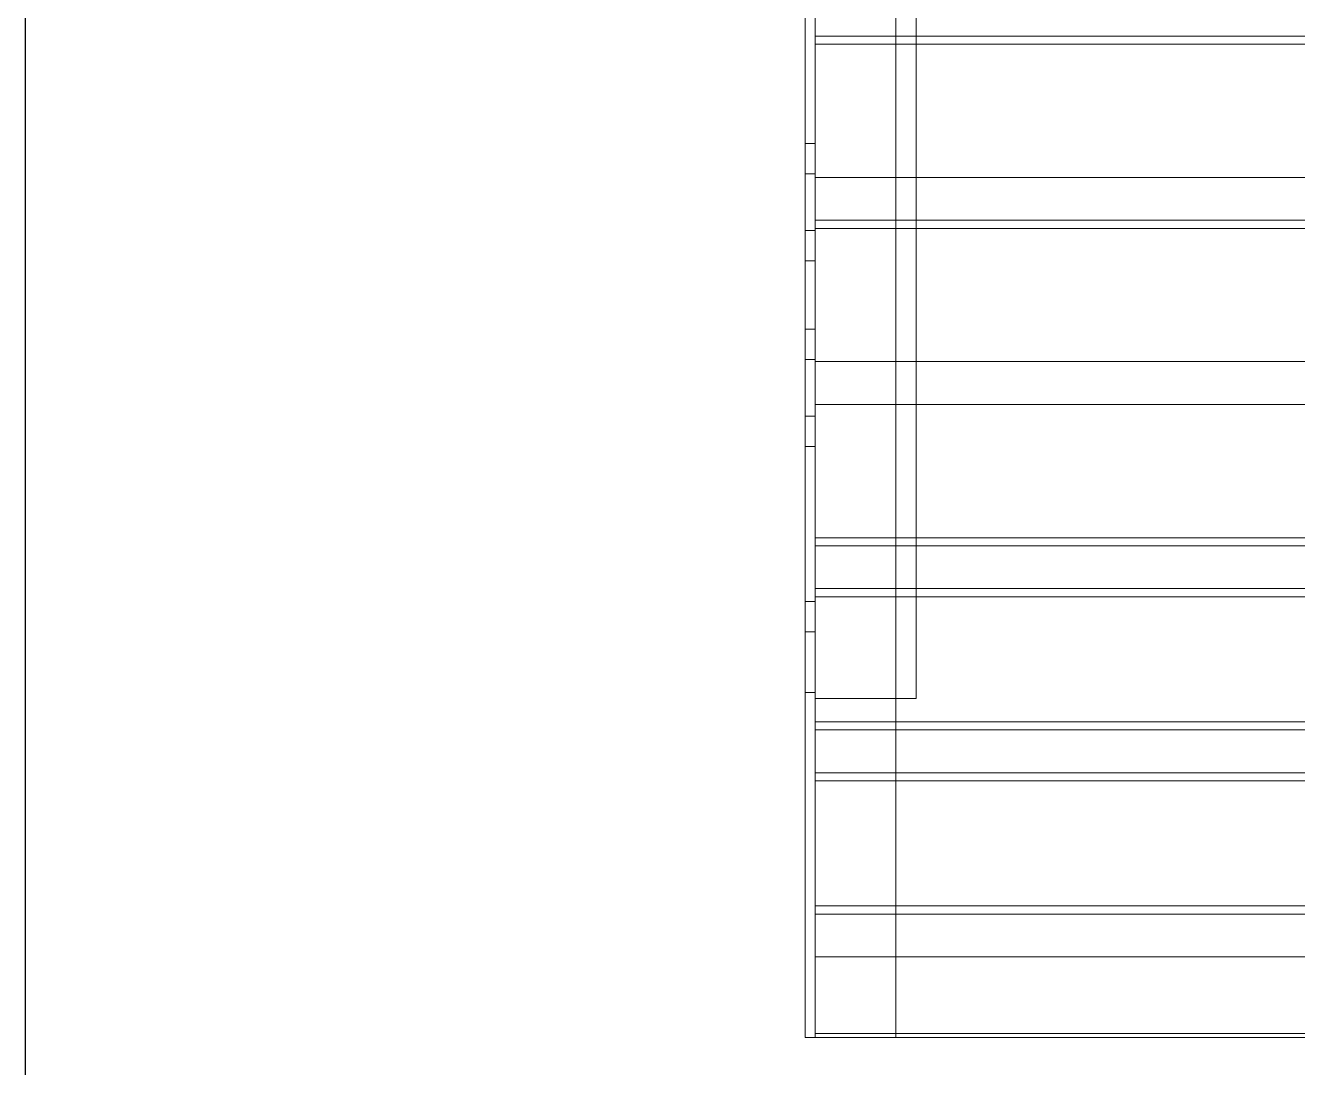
# Model space of a CAD drawing. Header units: millimetres. Extents: x 27531 to 32481, y 14140 to 19587.
# Drawn here: x 27531 to 28149, y 17550 to 18057 of the extents above; entities that cross this region are included whole.
import ezdxf

# ---------------------------------------------------------------- set-up
doc = ezdxf.new("R2010")
doc.units = ezdxf.units.MM
doc.header["$LTSCALE"] = 3
doc.layers.add('Warstwa 1', color=7, linetype='Continuous')

# ---------------------------------------------------------------- blocks, each defined once
blk = doc.blocks.new('vfds')
at = {"layer": 'Warstwa 1', "color": 7, "lineweight": 18}
for points in [[(-15804.96, 34834.99), (-15804.96, 35561.61)], [(-15800.05, 34834.99), (-15800.05, 35561.61)], [(-15800.05, 34834.99), (-15800.05, 35561.61)], [(-15800.05, 34834.99), (-15800.05, 35561.61)], [(-15760.77, 34834.99), (-15760.77, 35561.61)], [(-15760.77, 34834.99), (-15760.77, 35561.61)], [(-15804.96, 35002.85), (-15804.96, 35392.72)], [(-15800.05, 34999.95), (-15800.05, 35392.72)], [(-15800.05, 34999.95), (-15800.05, 35392.72)], [(-15800.05, 35002.85), (-15800.05, 35392.72)], [(-15750.95, 34999.95), (-15750.95, 35392.72)], [(-15750.95, 34999.95), (-15750.95, 35392.72)], [(-14228.97, 35322.27), (-15800.05, 35322.27)], [(-15800.05, 35253.53), (-15800.05, 35322.27)], [(-15800.05, 35322.27), (-15800.05, 35322.27)], [(-14228.97, 35318.34), (-15800.05, 35318.34)], [(-15800.05, 35318.34), (-15800.05, 35253.53)], [(-15804.96, 35269.98), (-15800.05, 35269.98)], [(-15804.96, 35269.98), (-15800.05, 35269.98)], [(-15804.96, 35269.98), (-15800.05, 35269.98)], [(-15804.96, 35269.98), (-15800.05, 35269.98)], [(-15804.96, 35255.25), (-15800.05, 35255.25)], [(-15804.96, 35255.25), (-15800.05, 35255.25)], [(-15804.96, 35255.25), (-15800.05, 35255.25)], [(-15804.96, 35255.25), (-15800.05, 35255.25)], [(-15804.96, 35255.25), (-15800.05, 35255.25)], [(-15804.96, 35255.25), (-15800.05, 35255.25)], [(-15804.96, 35255.25), (-15800.05, 35255.25)], [(-15804.96, 35255.25), (-15800.05, 35255.25)], [(-15800.05, 35253.53), (-15800.05, 35253.53)], [(-14228.97, 35232.67), (-15800.05, 35232.67)], [(-15800.05, 35232.67), (-15800.05, 35232.67)], [(-14228.97, 35232.67), (-15800.05, 35232.67)], [(-14228.97, 35228.74), (-15800.05, 35228.74)], [(-15800.05, 35228.74), (-15800.05, 35163.93)], [(-15800.05, 35163.93), (-15800.05, 35228.74)], [(-14228.97, 35228.74), (-15800.05, 35228.74)], [(-15804.96, 35227.65), (-15800.05, 35227.65)], [(-15804.96, 35227.65), (-15800.05, 35227.65)], [(-15804.96, 35212.92), (-15800.05, 35212.92)], [(-15804.96, 35179.75), (-15800.05, 35179.75)], [(-15804.96, 35165.02), (-15800.05, 35165.02)], [(-15804.96, 35165.02), (-15800.05, 35165.02)], [(-15800.05, 35163.93), (-15800.05, 35163.93)], [(-15800.05, 35074.33), (-15800.05, 35143.06)], [(-15800.05, 35143.06), (-15800.05, 35143.06)], [(-15800.05, 35143.06), (-15800.05, 35078.26)], [(-15804.96, 35137.42), (-15800.05, 35137.42)], [(-15804.96, 35137.42), (-15800.05, 35137.42)], [(-15804.96, 35137.42), (-15800.05, 35137.42)], [(-15804.96, 35137.42), (-15800.05, 35137.42)], [(-15804.96, 35137.42), (-15800.05, 35137.42)], [(-15804.96, 35137.42), (-15800.05, 35137.42)], [(-15804.96, 35137.42), (-15800.05, 35137.42)], [(-15804.96, 35137.42), (-15800.05, 35137.42)], [(-15804.96, 35122.69), (-15800.05, 35122.69)], [(-15804.96, 35122.69), (-15800.05, 35122.69)], [(-15804.96, 35122.69), (-15800.05, 35122.69)], [(-15804.96, 35122.69), (-15800.05, 35122.69)], [(-14228.97, 35078.26), (-15800.05, 35078.26)], [(-15800.05, 35074.33), (-15800.05, 35074.33)], [(-14228.97, 35074.33), (-15800.05, 35074.33)], [(-15800.05, 35053.46), (-15800.05, 35053.46)], [(-14228.97, 35053.46), (-15800.05, 35053.46)], [(-15800.05, 34984.73), (-15800.05, 35053.46)], [(-14228.97, 35049.54), (-15800.05, 35049.54)], [(-15800.05, 35049.54), (-15800.05, 34988.66)], [(-15804.96, 35047.19), (-15800.05, 35047.19)], [(-15804.96, 35047.19), (-15800.05, 35047.19)], [(-15804.96, 35032.46), (-15800.05, 35032.46)], [(-15750.95, 34999.95), (-15800.05, 34999.95)], [(-15800.05, 34999.95), (-15800.05, 34999.95)], [(-15750.95, 34999.95), (-15800.05, 34999.95)], [(-15750.95, 34999.95), (-15750.95, 34999.95)], [(-14228.97, 34988.66), (-15800.05, 34988.66)], [(-14228.97, 34984.73), (-15800.05, 34984.73)], [(-15800.05, 34984.73), (-15800.05, 34984.73)], [(-15800.05, 34895.13), (-15800.05, 34963.86)], [(-15800.05, 34963.86), (-15800.05, 34963.86)], [(-14228.97, 34963.86), (-15800.05, 34963.86)], [(-15800.05, 34959.94), (-15800.05, 34899.06)], [(-14228.97, 34959.94), (-15800.05, 34959.94)], [(-14228.97, 34899.06), (-15800.05, 34899.06)], [(-14228.97, 34895.13), (-15800.05, 34895.13)], [(-15800.05, 34895.13), (-15800.05, 34895.13)], [(-15800.05, 34834.99), (-15800.05, 34874.26)], [(-15800.05, 34874.26), (-15800.05, 34836.95)], [(-15800.05, 34874.26), (-15800.05, 34874.26)], [(-15804.96, 34834.99), (-15804.96, 34834.99)], [(-15800.05, 34834.99), (-15804.96, 34834.99)], [(-15800.05, 34836.95), (-14228.97, 34836.95)], [(-15800.05, 34836.95), (-15800.05, 34834.99)], [(-15760.77, 34834.99), (-15800.05, 34834.99)], [(-15760.77, 34834.99), (-15800.05, 34834.99)], [(-15800.05, 34834.99), (-15800.05, 34834.99)], [(-15800.05, 34834.99), (-15800.05, 34834.99)], [(-15800.05, 34834.99), (-15800.05, 34834.99)], [(-15800.05, 34834.99), (-14228.97, 34834.99)], [(-15760.77, 34834.99), (-15760.77, 34834.99)]]:
    blk.add_lwpolyline(points, dxfattribs=at)
for points in [[(-15804.96, 35345.48), (-15804.96, 35306.21), (-15804.96, 35266.93), (-15804.96, 35227.65)], [(-15804.96, 35345.48), (-15804.96, 35306.21), (-15804.96, 35266.93), (-15804.96, 35227.65)], [(-15800.05, 35345.48), (-15800.05, 35306.21), (-15800.05, 35266.93), (-15800.05, 35227.65)], [(-15800.05, 35345.48), (-15800.05, 35306.21), (-15800.05, 35266.93), (-15800.05, 35227.65)], [(-14228.97, 35322.27), (-14752.66, 35322.27), (-15276.36, 35322.27), (-15800.05, 35322.27)], [(-15804.96, 35137.42), (-15804.96, 35176.7), (-15804.96, 35215.97), (-15804.96, 35255.25)], [(-15804.96, 35137.42), (-15804.96, 35176.7), (-15804.96, 35215.97), (-15804.96, 35255.25)], [(-15804.96, 35137.42), (-15804.96, 35176.7), (-15804.96, 35215.97), (-15804.96, 35255.25)], [(-15804.96, 35137.42), (-15804.96, 35176.7), (-15804.96, 35215.97), (-15804.96, 35255.25)], [(-15804.96, 35255.25), (-15804.96, 35215.97), (-15804.96, 35176.7), (-15804.96, 35137.42)], [(-15804.96, 35255.25), (-15804.96, 35215.97), (-15804.96, 35176.7), (-15804.96, 35137.42)], [(-15804.96, 35255.25), (-15804.96, 35215.97), (-15804.96, 35176.7), (-15804.96, 35137.42)], [(-15804.96, 35255.25), (-15804.96, 35215.97), (-15804.96, 35176.7), (-15804.96, 35137.42)], [(-15800.05, 35137.42), (-15800.05, 35176.7), (-15800.05, 35215.97), (-15800.05, 35255.25)], [(-15800.05, 35137.42), (-15800.05, 35176.7), (-15800.05, 35215.97), (-15800.05, 35255.25)], [(-15800.05, 35137.42), (-15800.05, 35176.7), (-15800.05, 35215.97), (-15800.05, 35255.25)], [(-15800.05, 35137.42), (-15800.05, 35176.7), (-15800.05, 35215.97), (-15800.05, 35255.25)], [(-15800.05, 35255.25), (-15800.05, 35215.97), (-15800.05, 35176.7), (-15800.05, 35137.42)], [(-15800.05, 35255.25), (-15800.05, 35215.97), (-15800.05, 35176.7), (-15800.05, 35137.42)], [(-15800.05, 35255.25), (-15800.05, 35215.97), (-15800.05, 35176.7), (-15800.05, 35137.42)], [(-15800.05, 35255.25), (-15800.05, 35215.97), (-15800.05, 35176.7), (-15800.05, 35137.42)], [(-14228.97, 35253.53), (-14752.66, 35253.53), (-15276.36, 35253.53), (-15800.05, 35253.53)], [(-14228.97, 35253.53), (-14752.66, 35253.53), (-15276.36, 35253.53), (-15800.05, 35253.53)], [(-15804.96, 35047.19), (-15804.96, 35086.46), (-15804.96, 35125.74), (-15804.96, 35165.02)], [(-15804.96, 35047.19), (-15804.96, 35086.46), (-15804.96, 35125.74), (-15804.96, 35165.02)], [(-15800.05, 35047.19), (-15800.05, 35086.46), (-15800.05, 35125.74), (-15800.05, 35165.02)], [(-15800.05, 35047.19), (-15800.05, 35086.46), (-15800.05, 35125.74), (-15800.05, 35165.02)], [(-14228.97, 35163.93), (-14752.66, 35163.93), (-15276.36, 35163.93), (-15800.05, 35163.93)], [(-14228.97, 35163.93), (-14752.66, 35163.93), (-15276.36, 35163.93), (-15800.05, 35163.93)], [(-14228.97, 35143.06), (-14752.66, 35143.06), (-15276.36, 35143.06), (-15800.05, 35143.06)], [(-14228.97, 35143.06), (-14752.66, 35143.06), (-15276.36, 35143.06), (-15800.05, 35143.06)], [(-14228.97, 35074.33), (-14752.66, 35074.33), (-15276.36, 35074.33), (-15800.05, 35074.33)], [(-14228.97, 35053.46), (-14752.66, 35053.46), (-15276.36, 35053.46), (-15800.05, 35053.46)], [(-15804.96, 35002.85), (-15803.32, 35002.85), (-15801.68, 35002.85), (-15800.05, 35002.85)], [(-14228.97, 34984.73), (-14752.66, 34984.73), (-15276.36, 34984.73), (-15800.05, 34984.73)], [(-14228.97, 34963.86), (-14752.66, 34963.86), (-15276.36, 34963.86), (-15800.05, 34963.86)], [(-14228.97, 34895.13), (-14752.66, 34895.13), (-15276.36, 34895.13), (-15800.05, 34895.13)], [(-15800.05, 34874.26), (-15276.36, 34874.26), (-14752.66, 34874.26), (-14228.97, 34874.26)], [(-15800.05, 34874.26), (-15276.36, 34874.26), (-14752.66, 34874.26), (-14228.97, 34874.26)], [(-15804.96, 34834.99), (-15803.32, 34834.99), (-15801.68, 34834.99), (-15800.05, 34834.99)], [(-15800.05, 34834.99), (-15276.36, 34834.99), (-14752.66, 34834.99), (-14228.97, 34834.99)]]:
    blk.add_open_spline(points, degree=3, dxfattribs=at)
for points, knots in [([(-15800.05, 35322.27), (-15800.05, 35322.27), (-15800.05, 35322.18), (-15800.05, 35322.03), (-15800.05, 35321.88), (-15800.05, 35321.65), (-15800.05, 35321.37), (-15800.05, 35321.09), (-15800.05, 35320.75), (-15800.05, 35320.38), (-15800.05, 35320), (-15800.05, 35319.61), (-15800.05, 35319.17), (-15800.05, 35318.89), (-15800.05, 35318.63), (-15800.05, 35318.34)], [0, 0, 0, 0, 1, 1, 1, 2, 2, 2, 3, 3, 3, 4, 4, 4, 5, 5, 5, 5]), ([(-15804.96, 35269.98), (-15804.96, 35269.98), (-15804.96, 35269.82), (-15804.96, 35269.52), (-15804.96, 35269.21), (-15804.96, 35268.8), (-15804.96, 35268.2), (-15804.96, 35267.8), (-15804.96, 35267.4), (-15804.96, 35266.89), (-15804.96, 35266.37), (-15804.96, 35265.89), (-15804.96, 35265.27), (-15804.96, 35264.66), (-15804.96, 35264.09), (-15804.96, 35263.4), (-15804.96, 35262.72), (-15804.96, 35262.08), (-15804.96, 35261.33), (-15804.96, 35260.59), (-15804.96, 35259.88), (-15804.96, 35259.1), (-15804.96, 35258.33), (-15804.96, 35257.58), (-15804.96, 35256.78), (-15804.96, 35256.27), (-15804.96, 35255.77), (-15804.96, 35255.25)], [0, 0, 0, 0, 1, 1, 1, 2, 2, 2, 3, 3, 3, 4, 4, 4, 5, 5, 5, 6, 6, 6, 7, 7, 7, 8, 8, 8, 9, 9, 9, 9]), ([(-15804.96, 35255.25), (-15804.96, 35256.48), (-15804.96, 35257.7), (-15804.96, 35258.89), (-15804.96, 35260.05), (-15804.96, 35261.22), (-15804.96, 35262.27), (-15804.96, 35263.29), (-15804.96, 35264.35), (-15804.96, 35265.21), (-15804.96, 35265.77), (-15804.96, 35266.35), (-15804.96, 35266.83), (-15804.96, 35267.3), (-15804.96, 35267.77), (-15804.96, 35268.14), (-15804.96, 35268.51), (-15804.96, 35268.86), (-15804.96, 35269.12), (-15804.96, 35269.37), (-15804.96, 35269.59), (-15804.96, 35269.73), (-15804.96, 35269.89), (-15804.96, 35269.98), (-15804.96, 35269.98)], [0, 0, 0, 0, 1, 1, 1, 2, 2, 2, 3, 3, 3, 4, 4, 4, 5, 5, 5, 6, 6, 6, 7, 7, 7, 8, 8, 8, 8]), ([(-15804.96, 35269.98), (-15804.96, 35269.98), (-15804.96, 35269.82), (-15804.96, 35269.52), (-15804.96, 35269.22), (-15804.96, 35268.79), (-15804.96, 35268.2), (-15804.96, 35267.6), (-15804.96, 35266.95), (-15804.96, 35266.1), (-15804.96, 35265.26), (-15804.96, 35264.42), (-15804.96, 35263.38), (-15804.96, 35262.35), (-15804.96, 35261.36), (-15804.96, 35260.2), (-15804.96, 35259.07), (-15804.96, 35257.96), (-15804.96, 35256.76), (-15804.96, 35256.26), (-15804.96, 35255.76), (-15804.96, 35255.25)], [0, 0, 0, 0, 1, 1, 1, 2, 2, 2, 3, 3, 3, 4, 4, 4, 5, 5, 5, 6, 6, 6, 7, 7, 7, 7]), ([(-15804.96, 35255.25), (-15804.96, 35256.48), (-15804.96, 35257.7), (-15804.96, 35258.89), (-15804.96, 35260.05), (-15804.96, 35261.22), (-15804.96, 35262.27), (-15804.96, 35263.31), (-15804.96, 35264.34), (-15804.96, 35265.21), (-15804.96, 35266.06), (-15804.96, 35266.89), (-15804.96, 35267.53), (-15804.96, 35268.16), (-15804.96, 35268.74), (-15804.96, 35269.12), (-15804.96, 35269.5), (-15804.96, 35269.78), (-15804.96, 35269.9), (-15804.96, 35269.95), (-15804.96, 35269.98), (-15804.96, 35269.98)], [0, 0, 0, 0, 1, 1, 1, 2, 2, 2, 3, 3, 3, 4, 4, 4, 5, 5, 5, 6, 6, 6, 7, 7, 7, 7]), ([(-15804.96, 35255.25), (-15804.96, 35256.46), (-15804.96, 35257.72), (-15804.96, 35258.89), (-15804.96, 35260.04), (-15804.96, 35261.23), (-15804.96, 35262.28), (-15804.96, 35263.3), (-15804.96, 35264.35), (-15804.96, 35265.21), (-15804.96, 35266.06), (-15804.96, 35266.9), (-15804.96, 35267.54), (-15804.96, 35268.17), (-15804.96, 35268.74), (-15804.96, 35269.12), (-15804.96, 35269.52), (-15804.96, 35269.78), (-15804.96, 35269.9), (-15804.96, 35269.95), (-15804.96, 35269.98), (-15804.96, 35269.98)], [0, 0, 0, 0, 1, 1, 1, 2, 2, 2, 3, 3, 3, 4, 4, 4, 5, 5, 5, 6, 6, 6, 7, 7, 7, 7]), ([(-15804.96, 35269.98), (-15804.96, 35269.98), (-15804.96, 35269.83), (-15804.96, 35269.52), (-15804.96, 35269.21), (-15804.96, 35268.79), (-15804.96, 35268.2), (-15804.96, 35267.61), (-15804.96, 35266.94), (-15804.96, 35266.1), (-15804.96, 35265.27), (-15804.96, 35264.39), (-15804.96, 35263.37), (-15804.96, 35262.37), (-15804.96, 35261.33), (-15804.96, 35260.19), (-15804.96, 35259.08), (-15804.96, 35257.92), (-15804.96, 35256.75), (-15804.96, 35256.25), (-15804.96, 35255.75), (-15804.96, 35255.25)], [0, 0, 0, 0, 1, 1, 1, 2, 2, 2, 3, 3, 3, 4, 4, 4, 5, 5, 5, 6, 6, 6, 7, 7, 7, 7]), ([(-15804.96, 35255.25), (-15804.96, 35256.46), (-15804.96, 35257.71), (-15804.96, 35258.89), (-15804.96, 35260.05), (-15804.96, 35261.22), (-15804.96, 35262.27), (-15804.96, 35263.32), (-15804.96, 35264.34), (-15804.96, 35265.21), (-15804.96, 35266.08), (-15804.96, 35266.88), (-15804.96, 35267.54), (-15804.96, 35268.19), (-15804.96, 35268.73), (-15804.96, 35269.12), (-15804.96, 35269.52), (-15804.96, 35269.78), (-15804.96, 35269.9), (-15804.96, 35269.95), (-15804.96, 35269.98), (-15804.96, 35269.98)], [0, 0, 0, 0, 1, 1, 1, 2, 2, 2, 3, 3, 3, 4, 4, 4, 5, 5, 5, 6, 6, 6, 7, 7, 7, 7]), ([(-15804.96, 35269.98), (-15804.96, 35269.98), (-15804.96, 35269.83), (-15804.96, 35269.52), (-15804.96, 35269.22), (-15804.96, 35268.78), (-15804.96, 35268.2), (-15804.96, 35267.62), (-15804.96, 35266.92), (-15804.96, 35266.1), (-15804.96, 35265.29), (-15804.96, 35264.38), (-15804.96, 35263.37), (-15804.96, 35262.38), (-15804.96, 35261.31), (-15804.96, 35260.19), (-15804.96, 35259.09), (-15804.96, 35257.92), (-15804.96, 35256.75), (-15804.96, 35256.25), (-15804.96, 35255.75), (-15804.96, 35255.25)], [0, 0, 0, 0, 1, 1, 1, 2, 2, 2, 3, 3, 3, 4, 4, 4, 5, 5, 5, 6, 6, 6, 7, 7, 7, 7]), ([(-15800.05, 35269.98), (-15800.05, 35269.98), (-15800.05, 35269.82), (-15800.05, 35269.52), (-15800.05, 35269.21), (-15800.05, 35268.8), (-15800.05, 35268.2), (-15800.05, 35267.8), (-15800.05, 35267.4), (-15800.05, 35266.89), (-15800.05, 35266.37), (-15800.05, 35265.89), (-15800.05, 35265.27), (-15800.05, 35264.66), (-15800.05, 35264.09), (-15800.05, 35263.4), (-15800.05, 35262.72), (-15800.05, 35262.08), (-15800.05, 35261.33), (-15800.05, 35260.59), (-15800.05, 35259.88), (-15800.05, 35259.1), (-15800.05, 35258.33), (-15800.05, 35257.58), (-15800.05, 35256.78), (-15800.05, 35256.27), (-15800.05, 35255.77), (-15800.05, 35255.25)], [0, 0, 0, 0, 1, 1, 1, 2, 2, 2, 3, 3, 3, 4, 4, 4, 5, 5, 5, 6, 6, 6, 7, 7, 7, 8, 8, 8, 9, 9, 9, 9]), ([(-15800.05, 35255.25), (-15800.05, 35256.48), (-15800.05, 35257.7), (-15800.05, 35258.89), (-15800.05, 35260.05), (-15800.05, 35261.22), (-15800.05, 35262.27), (-15800.05, 35263.29), (-15800.05, 35264.35), (-15800.05, 35265.21), (-15800.05, 35265.77), (-15800.05, 35266.35), (-15800.05, 35266.83), (-15800.05, 35267.3), (-15800.05, 35267.77), (-15800.05, 35268.14), (-15800.05, 35268.51), (-15800.05, 35268.86), (-15800.05, 35269.12), (-15800.05, 35269.37), (-15800.05, 35269.59), (-15800.05, 35269.73), (-15800.05, 35269.89), (-15800.05, 35269.98), (-15800.05, 35269.98)], [0, 0, 0, 0, 1, 1, 1, 2, 2, 2, 3, 3, 3, 4, 4, 4, 5, 5, 5, 6, 6, 6, 7, 7, 7, 8, 8, 8, 8]), ([(-15800.05, 35269.98), (-15800.05, 35269.98), (-15800.05, 35269.82), (-15800.05, 35269.52), (-15800.05, 35269.22), (-15800.05, 35268.79), (-15800.05, 35268.2), (-15800.05, 35267.6), (-15800.05, 35266.95), (-15800.05, 35266.1), (-15800.05, 35265.26), (-15800.05, 35264.42), (-15800.05, 35263.38), (-15800.05, 35262.35), (-15800.05, 35261.36), (-15800.05, 35260.2), (-15800.05, 35259.07), (-15800.05, 35257.96), (-15800.05, 35256.76), (-15800.05, 35256.26), (-15800.05, 35255.76), (-15800.05, 35255.25)], [0, 0, 0, 0, 1, 1, 1, 2, 2, 2, 3, 3, 3, 4, 4, 4, 5, 5, 5, 6, 6, 6, 7, 7, 7, 7]), ([(-15800.05, 35255.25), (-15800.05, 35256.48), (-15800.05, 35257.7), (-15800.05, 35258.89), (-15800.05, 35260.05), (-15800.05, 35261.22), (-15800.05, 35262.27), (-15800.05, 35263.31), (-15800.05, 35264.34), (-15800.05, 35265.21), (-15800.05, 35266.06), (-15800.05, 35266.89), (-15800.05, 35267.53), (-15800.05, 35268.16), (-15800.05, 35268.74), (-15800.05, 35269.12), (-15800.05, 35269.5), (-15800.05, 35269.78), (-15800.05, 35269.9), (-15800.05, 35269.95), (-15800.05, 35269.98), (-15800.05, 35269.98)], [0, 0, 0, 0, 1, 1, 1, 2, 2, 2, 3, 3, 3, 4, 4, 4, 5, 5, 5, 6, 6, 6, 7, 7, 7, 7]), ([(-15800.05, 35255.25), (-15800.05, 35256.46), (-15800.05, 35257.72), (-15800.05, 35258.89), (-15800.05, 35260.04), (-15800.05, 35261.23), (-15800.05, 35262.28), (-15800.05, 35263.3), (-15800.05, 35264.35), (-15800.05, 35265.21), (-15800.05, 35266.06), (-15800.05, 35266.9), (-15800.05, 35267.54), (-15800.05, 35268.17), (-15800.05, 35268.74), (-15800.05, 35269.12), (-15800.05, 35269.52), (-15800.05, 35269.78), (-15800.05, 35269.9), (-15800.05, 35269.95), (-15800.05, 35269.98), (-15800.05, 35269.98)], [0, 0, 0, 0, 1, 1, 1, 2, 2, 2, 3, 3, 3, 4, 4, 4, 5, 5, 5, 6, 6, 6, 7, 7, 7, 7]), ([(-15800.05, 35269.98), (-15800.05, 35269.98), (-15800.05, 35269.83), (-15800.05, 35269.52), (-15800.05, 35269.21), (-15800.05, 35268.79), (-15800.05, 35268.2), (-15800.05, 35267.61), (-15800.05, 35266.94), (-15800.05, 35266.1), (-15800.05, 35265.27), (-15800.05, 35264.39), (-15800.05, 35263.37), (-15800.05, 35262.37), (-15800.05, 35261.33), (-15800.05, 35260.19), (-15800.05, 35259.08), (-15800.05, 35257.92), (-15800.05, 35256.75), (-15800.05, 35256.25), (-15800.05, 35255.75), (-15800.05, 35255.25)], [0, 0, 0, 0, 1, 1, 1, 2, 2, 2, 3, 3, 3, 4, 4, 4, 5, 5, 5, 6, 6, 6, 7, 7, 7, 7]), ([(-15800.05, 35255.25), (-15800.05, 35256.46), (-15800.05, 35257.71), (-15800.05, 35258.89), (-15800.05, 35260.05), (-15800.05, 35261.22), (-15800.05, 35262.27), (-15800.05, 35263.32), (-15800.05, 35264.34), (-15800.05, 35265.21), (-15800.05, 35266.08), (-15800.05, 35266.88), (-15800.05, 35267.54), (-15800.05, 35268.19), (-15800.05, 35268.73), (-15800.05, 35269.12), (-15800.05, 35269.52), (-15800.05, 35269.78), (-15800.05, 35269.9), (-15800.05, 35269.95), (-15800.05, 35269.98), (-15800.05, 35269.98)], [0, 0, 0, 0, 1, 1, 1, 2, 2, 2, 3, 3, 3, 4, 4, 4, 5, 5, 5, 6, 6, 6, 7, 7, 7, 7]), ([(-15800.05, 35269.98), (-15800.05, 35269.98), (-15800.05, 35269.83), (-15800.05, 35269.52), (-15800.05, 35269.22), (-15800.05, 35268.78), (-15800.05, 35268.2), (-15800.05, 35267.62), (-15800.05, 35266.92), (-15800.05, 35266.1), (-15800.05, 35265.29), (-15800.05, 35264.38), (-15800.05, 35263.37), (-15800.05, 35262.38), (-15800.05, 35261.31), (-15800.05, 35260.19), (-15800.05, 35259.09), (-15800.05, 35257.92), (-15800.05, 35256.75), (-15800.05, 35256.25), (-15800.05, 35255.75), (-15800.05, 35255.25)], [0, 0, 0, 0, 1, 1, 1, 2, 2, 2, 3, 3, 3, 4, 4, 4, 5, 5, 5, 6, 6, 6, 7, 7, 7, 7]), ([(-15800.05, 35232.67), (-15800.05, 35232.67), (-15800.05, 35232.58), (-15800.05, 35232.43), (-15800.05, 35232.28), (-15800.05, 35232.05), (-15800.05, 35231.77), (-15800.05, 35231.49), (-15800.05, 35231.15), (-15800.05, 35230.78), (-15800.05, 35230.39), (-15800.05, 35230.01), (-15800.05, 35229.57), (-15800.05, 35229.29), (-15800.05, 35229.03), (-15800.05, 35228.74)], [0, 0, 0, 0, 1, 1, 1, 2, 2, 2, 3, 3, 3, 4, 4, 4, 5, 5, 5, 5]), ([(-15800.05, 35228.74), (-15800.05, 35229.17), (-15800.05, 35229.67), (-15800.05, 35230.07), (-15800.05, 35230.48), (-15800.05, 35230.9), (-15800.05, 35231.23), (-15800.05, 35231.57), (-15800.05, 35231.87), (-15800.05, 35232.09), (-15800.05, 35232.33), (-15800.05, 35232.48), (-15800.05, 35232.58), (-15800.05, 35232.64), (-15800.05, 35232.67), (-15800.05, 35232.67)], [0, 0, 0, 0, 1, 1, 1, 2, 2, 2, 3, 3, 3, 4, 4, 4, 5, 5, 5, 5]), ([(-15804.96, 35212.92), (-15804.96, 35212.92), (-15804.96, 35213.08), (-15804.96, 35213.38), (-15804.96, 35213.68), (-15804.96, 35214.12), (-15804.96, 35214.71), (-15804.96, 35215.29), (-15804.96, 35215.97), (-15804.96, 35216.8), (-15804.96, 35217.62), (-15804.96, 35218.51), (-15804.96, 35219.52), (-15804.96, 35220.52), (-15804.96, 35221.57), (-15804.96, 35222.7), (-15804.96, 35223.81), (-15804.96, 35224.96), (-15804.96, 35226.14), (-15804.96, 35226.64), (-15804.96, 35227.15), (-15804.96, 35227.65)], [0, 0, 0, 0, 1, 1, 1, 2, 2, 2, 3, 3, 3, 4, 4, 4, 5, 5, 5, 6, 6, 6, 7, 7, 7, 7]), ([(-15804.96, 35227.65), (-15804.96, 35226.43), (-15804.96, 35225.19), (-15804.96, 35224.01), (-15804.96, 35222.85), (-15804.96, 35221.68), (-15804.96, 35220.63), (-15804.96, 35219.59), (-15804.96, 35218.57), (-15804.96, 35217.69), (-15804.96, 35216.83), (-15804.96, 35216.02), (-15804.96, 35215.37), (-15804.96, 35214.73), (-15804.96, 35214.17), (-15804.96, 35213.78), (-15804.96, 35213.39), (-15804.96, 35213.12), (-15804.96, 35213), (-15804.96, 35212.95), (-15804.96, 35212.92), (-15804.96, 35212.92)], [0, 0, 0, 0, 1, 1, 1, 2, 2, 2, 3, 3, 3, 4, 4, 4, 5, 5, 5, 6, 6, 6, 7, 7, 7, 7]), ([(-15800.05, 35212.92), (-15800.05, 35212.92), (-15800.05, 35213.08), (-15800.05, 35213.38), (-15800.05, 35213.68), (-15800.05, 35214.12), (-15800.05, 35214.71), (-15800.05, 35215.29), (-15800.05, 35215.97), (-15800.05, 35216.8), (-15800.05, 35217.62), (-15800.05, 35218.51), (-15800.05, 35219.52), (-15800.05, 35220.52), (-15800.05, 35221.57), (-15800.05, 35222.7), (-15800.05, 35223.81), (-15800.05, 35224.96), (-15800.05, 35226.14), (-15800.05, 35226.64), (-15800.05, 35227.15), (-15800.05, 35227.65)], [0, 0, 0, 0, 1, 1, 1, 2, 2, 2, 3, 3, 3, 4, 4, 4, 5, 5, 5, 6, 6, 6, 7, 7, 7, 7]), ([(-15800.05, 35227.65), (-15800.05, 35226.43), (-15800.05, 35225.19), (-15800.05, 35224.01), (-15800.05, 35222.85), (-15800.05, 35221.68), (-15800.05, 35220.63), (-15800.05, 35219.59), (-15800.05, 35218.57), (-15800.05, 35217.69), (-15800.05, 35216.83), (-15800.05, 35216.02), (-15800.05, 35215.37), (-15800.05, 35214.73), (-15800.05, 35214.17), (-15800.05, 35213.78), (-15800.05, 35213.39), (-15800.05, 35213.12), (-15800.05, 35213), (-15800.05, 35212.95), (-15800.05, 35212.92), (-15800.05, 35212.92)], [0, 0, 0, 0, 1, 1, 1, 2, 2, 2, 3, 3, 3, 4, 4, 4, 5, 5, 5, 6, 6, 6, 7, 7, 7, 7]), ([(-15804.96, 35179.75), (-15804.96, 35179.75), (-15804.96, 35179.6), (-15804.96, 35179.29), (-15804.96, 35178.97), (-15804.96, 35178.57), (-15804.96, 35177.96), (-15804.96, 35177.57), (-15804.96, 35177.16), (-15804.96, 35176.65), (-15804.96, 35176.15), (-15804.96, 35175.64), (-15804.96, 35175.04), (-15804.96, 35174.44), (-15804.96, 35173.85), (-15804.96, 35173.17), (-15804.96, 35172.49), (-15804.96, 35171.83), (-15804.96, 35171.09), (-15804.96, 35170.36), (-15804.96, 35169.64), (-15804.96, 35168.87), (-15804.96, 35168.1), (-15804.96, 35167.34), (-15804.96, 35166.55), (-15804.96, 35166.04), (-15804.96, 35165.53), (-15804.96, 35165.02)], [0, 0, 0, 0, 1, 1, 1, 2, 2, 2, 3, 3, 3, 4, 4, 4, 5, 5, 5, 6, 6, 6, 7, 7, 7, 8, 8, 8, 9, 9, 9, 9]), ([(-15804.96, 35165.02), (-15804.96, 35166.23), (-15804.96, 35167.48), (-15804.96, 35168.66), (-15804.96, 35169.8), (-15804.96, 35171), (-15804.96, 35172.04), (-15804.96, 35173.06), (-15804.96, 35174.12), (-15804.96, 35174.97), (-15804.96, 35175.54), (-15804.96, 35176.12), (-15804.96, 35176.59), (-15804.96, 35177.07), (-15804.96, 35177.54), (-15804.96, 35177.91), (-15804.96, 35178.28), (-15804.96, 35178.63), (-15804.96, 35178.88), (-15804.96, 35179.14), (-15804.96, 35179.36), (-15804.96, 35179.5), (-15804.96, 35179.66), (-15804.96, 35179.75), (-15804.96, 35179.75)], [0, 0, 0, 0, 1, 1, 1, 2, 2, 2, 3, 3, 3, 4, 4, 4, 5, 5, 5, 6, 6, 6, 7, 7, 7, 8, 8, 8, 8]), ([(-15800.05, 35179.75), (-15800.05, 35179.75), (-15800.05, 35179.6), (-15800.05, 35179.29), (-15800.05, 35178.97), (-15800.05, 35178.57), (-15800.05, 35177.96), (-15800.05, 35177.57), (-15800.05, 35177.16), (-15800.05, 35176.65), (-15800.05, 35176.15), (-15800.05, 35175.64), (-15800.05, 35175.04), (-15800.05, 35174.44), (-15800.05, 35173.85), (-15800.05, 35173.17), (-15800.05, 35172.49), (-15800.05, 35171.83), (-15800.05, 35171.09), (-15800.05, 35170.36), (-15800.05, 35169.64), (-15800.05, 35168.87), (-15800.05, 35168.1), (-15800.05, 35167.34), (-15800.05, 35166.55), (-15800.05, 35166.04), (-15800.05, 35165.53), (-15800.05, 35165.02)], [0, 0, 0, 0, 1, 1, 1, 2, 2, 2, 3, 3, 3, 4, 4, 4, 5, 5, 5, 6, 6, 6, 7, 7, 7, 8, 8, 8, 9, 9, 9, 9]), ([(-15800.05, 35165.02), (-15800.05, 35166.23), (-15800.05, 35167.48), (-15800.05, 35168.66), (-15800.05, 35169.8), (-15800.05, 35171), (-15800.05, 35172.04), (-15800.05, 35173.06), (-15800.05, 35174.12), (-15800.05, 35174.97), (-15800.05, 35175.54), (-15800.05, 35176.12), (-15800.05, 35176.59), (-15800.05, 35177.07), (-15800.05, 35177.54), (-15800.05, 35177.91), (-15800.05, 35178.28), (-15800.05, 35178.63), (-15800.05, 35178.88), (-15800.05, 35179.14), (-15800.05, 35179.36), (-15800.05, 35179.5), (-15800.05, 35179.66), (-15800.05, 35179.75), (-15800.05, 35179.75)], [0, 0, 0, 0, 1, 1, 1, 2, 2, 2, 3, 3, 3, 4, 4, 4, 5, 5, 5, 6, 6, 6, 7, 7, 7, 8, 8, 8, 8]), ([(-15804.96, 35137.42), (-15804.96, 35136.21), (-15804.96, 35134.95), (-15804.96, 35133.78), (-15804.96, 35132.65), (-15804.96, 35131.42), (-15804.96, 35130.39), (-15804.96, 35129.72), (-15804.96, 35128.99), (-15804.96, 35128.38), (-15804.96, 35127.78), (-15804.96, 35127.14), (-15804.96, 35126.62), (-15804.96, 35126.11), (-15804.96, 35125.57), (-15804.96, 35125.15), (-15804.96, 35124.73), (-15804.96, 35124.31), (-15804.96, 35124), (-15804.96, 35123.69), (-15804.96, 35123.4), (-15804.96, 35123.2), (-15804.96, 35123), (-15804.96, 35122.85), (-15804.96, 35122.77), (-15804.96, 35122.72), (-15804.96, 35122.69), (-15804.96, 35122.69)], [0, 0, 0, 0, 1, 1, 1, 2, 2, 2, 3, 3, 3, 4, 4, 4, 5, 5, 5, 6, 6, 6, 7, 7, 7, 8, 8, 8, 9, 9, 9, 9]), ([(-15804.96, 35122.69), (-15804.96, 35122.69), (-15804.96, 35122.83), (-15804.96, 35123.15), (-15804.96, 35123.35), (-15804.96, 35123.59), (-15804.96, 35123.93), (-15804.96, 35124.27), (-15804.96, 35124.62), (-15804.96, 35125.07), (-15804.96, 35125.53), (-15804.96, 35125.98), (-15804.96, 35126.54), (-15804.96, 35127.09), (-15804.96, 35127.64), (-15804.96, 35128.28), (-15804.96, 35128.92), (-15804.96, 35129.55), (-15804.96, 35130.26), (-15804.96, 35130.97), (-15804.96, 35131.66), (-15804.96, 35132.42), (-15804.96, 35133.17), (-15804.96, 35133.92), (-15804.96, 35134.7), (-15804.96, 35135.6), (-15804.96, 35136.51), (-15804.96, 35137.42)], [0, 0, 0, 0, 1, 1, 1, 2, 2, 2, 3, 3, 3, 4, 4, 4, 5, 5, 5, 6, 6, 6, 7, 7, 7, 8, 8, 8, 9, 9, 9, 9]), ([(-15804.96, 35137.42), (-15804.96, 35136.21), (-15804.96, 35134.95), (-15804.96, 35133.78), (-15804.96, 35132.64), (-15804.96, 35131.43), (-15804.96, 35130.39), (-15804.96, 35129.38), (-15804.96, 35128.31), (-15804.96, 35127.46), (-15804.96, 35126.61), (-15804.96, 35125.76), (-15804.96, 35125.13), (-15804.96, 35124.5), (-15804.96, 35123.93), (-15804.96, 35123.54), (-15804.96, 35123.16), (-15804.96, 35122.88), (-15804.96, 35122.77), (-15804.96, 35122.72), (-15804.96, 35122.69), (-15804.96, 35122.69)], [0, 0, 0, 0, 1, 1, 1, 2, 2, 2, 3, 3, 3, 4, 4, 4, 5, 5, 5, 6, 6, 6, 7, 7, 7, 7]), ([(-15804.96, 35122.69), (-15804.96, 35122.69), (-15804.96, 35122.84), (-15804.96, 35123.15), (-15804.96, 35123.46), (-15804.96, 35123.87), (-15804.96, 35124.47), (-15804.96, 35125.07), (-15804.96, 35125.72), (-15804.96, 35126.57), (-15804.96, 35127.4), (-15804.96, 35128.27), (-15804.96, 35129.29), (-15804.96, 35130.3), (-15804.96, 35131.34), (-15804.96, 35132.48), (-15804.96, 35133.6), (-15804.96, 35134.74), (-15804.96, 35135.92), (-15804.96, 35136.42), (-15804.96, 35136.92), (-15804.96, 35137.42)], [0, 0, 0, 0, 1, 1, 1, 2, 2, 2, 3, 3, 3, 4, 4, 4, 5, 5, 5, 6, 6, 6, 7, 7, 7, 7]), ([(-15804.96, 35122.69), (-15804.96, 35122.69), (-15804.96, 35122.85), (-15804.96, 35123.15), (-15804.96, 35123.45), (-15804.96, 35123.89), (-15804.96, 35124.47), (-15804.96, 35125.06), (-15804.96, 35125.73), (-15804.96, 35126.57), (-15804.96, 35127.4), (-15804.96, 35128.26), (-15804.96, 35129.29), (-15804.96, 35130.31), (-15804.96, 35131.32), (-15804.96, 35132.47), (-15804.96, 35133.6), (-15804.96, 35134.71), (-15804.96, 35135.91), (-15804.96, 35136.41), (-15804.96, 35136.91), (-15804.96, 35137.42)], [0, 0, 0, 0, 1, 1, 1, 2, 2, 2, 3, 3, 3, 4, 4, 4, 5, 5, 5, 6, 6, 6, 7, 7, 7, 7]), ([(-15804.96, 35137.42), (-15804.96, 35136.19), (-15804.96, 35134.97), (-15804.96, 35133.78), (-15804.96, 35132.61), (-15804.96, 35131.45), (-15804.96, 35130.4), (-15804.96, 35129.36), (-15804.96, 35128.33), (-15804.96, 35127.46), (-15804.96, 35126.6), (-15804.96, 35125.78), (-15804.96, 35125.14), (-15804.96, 35124.5), (-15804.96, 35123.94), (-15804.96, 35123.55), (-15804.96, 35123.16), (-15804.96, 35122.89), (-15804.96, 35122.77), (-15804.96, 35122.72), (-15804.96, 35122.69), (-15804.96, 35122.69)], [0, 0, 0, 0, 1, 1, 1, 2, 2, 2, 3, 3, 3, 4, 4, 4, 5, 5, 5, 6, 6, 6, 7, 7, 7, 7]), ([(-15804.96, 35122.69), (-15804.96, 35122.69), (-15804.96, 35122.85), (-15804.96, 35123.15), (-15804.96, 35123.45), (-15804.96, 35123.89), (-15804.96, 35124.47), (-15804.96, 35125.05), (-15804.96, 35125.75), (-15804.96, 35126.57), (-15804.96, 35127.38), (-15804.96, 35128.28), (-15804.96, 35129.29), (-15804.96, 35130.29), (-15804.96, 35131.34), (-15804.96, 35132.47), (-15804.96, 35133.59), (-15804.96, 35134.73), (-15804.96, 35135.91), (-15804.96, 35136.41), (-15804.96, 35136.91), (-15804.96, 35137.42)], [0, 0, 0, 0, 1, 1, 1, 2, 2, 2, 3, 3, 3, 4, 4, 4, 5, 5, 5, 6, 6, 6, 7, 7, 7, 7]), ([(-15804.96, 35137.42), (-15804.96, 35136.19), (-15804.96, 35134.97), (-15804.96, 35133.78), (-15804.96, 35132.6), (-15804.96, 35131.46), (-15804.96, 35130.4), (-15804.96, 35129.34), (-15804.96, 35128.34), (-15804.96, 35127.46), (-15804.96, 35126.59), (-15804.96, 35125.79), (-15804.96, 35125.14), (-15804.96, 35124.49), (-15804.96, 35123.94), (-15804.96, 35123.55), (-15804.96, 35123.16), (-15804.96, 35122.89), (-15804.96, 35122.77), (-15804.96, 35122.72), (-15804.96, 35122.69), (-15804.96, 35122.69)], [0, 0, 0, 0, 1, 1, 1, 2, 2, 2, 3, 3, 3, 4, 4, 4, 5, 5, 5, 6, 6, 6, 7, 7, 7, 7]), ([(-15800.05, 35137.42), (-15800.05, 35136.21), (-15800.05, 35134.95), (-15800.05, 35133.78), (-15800.05, 35132.65), (-15800.05, 35131.42), (-15800.05, 35130.39), (-15800.05, 35129.72), (-15800.05, 35128.99), (-15800.05, 35128.38), (-15800.05, 35127.78), (-15800.05, 35127.14), (-15800.05, 35126.62), (-15800.05, 35126.11), (-15800.05, 35125.57), (-15800.05, 35125.15), (-15800.05, 35124.73), (-15800.05, 35124.31), (-15800.05, 35124), (-15800.05, 35123.69), (-15800.05, 35123.4), (-15800.05, 35123.2), (-15800.05, 35123), (-15800.05, 35122.85), (-15800.05, 35122.77), (-15800.05, 35122.72), (-15800.05, 35122.69), (-15800.05, 35122.69)], [0, 0, 0, 0, 1, 1, 1, 2, 2, 2, 3, 3, 3, 4, 4, 4, 5, 5, 5, 6, 6, 6, 7, 7, 7, 8, 8, 8, 9, 9, 9, 9]), ([(-15800.05, 35122.69), (-15800.05, 35122.69), (-15800.05, 35122.83), (-15800.05, 35123.15), (-15800.05, 35123.35), (-15800.05, 35123.59), (-15800.05, 35123.93), (-15800.05, 35124.27), (-15800.05, 35124.62), (-15800.05, 35125.07), (-15800.05, 35125.53), (-15800.05, 35125.98), (-15800.05, 35126.54), (-15800.05, 35127.09), (-15800.05, 35127.64), (-15800.05, 35128.28), (-15800.05, 35128.92), (-15800.05, 35129.55), (-15800.05, 35130.26), (-15800.05, 35130.97), (-15800.05, 35131.66), (-15800.05, 35132.42), (-15800.05, 35133.17), (-15800.05, 35133.92), (-15800.05, 35134.7), (-15800.05, 35135.6), (-15800.05, 35136.51), (-15800.05, 35137.42)], [0, 0, 0, 0, 1, 1, 1, 2, 2, 2, 3, 3, 3, 4, 4, 4, 5, 5, 5, 6, 6, 6, 7, 7, 7, 8, 8, 8, 9, 9, 9, 9]), ([(-15800.05, 35137.42), (-15800.05, 35136.21), (-15800.05, 35134.95), (-15800.05, 35133.78), (-15800.05, 35132.64), (-15800.05, 35131.43), (-15800.05, 35130.39), (-15800.05, 35129.38), (-15800.05, 35128.31), (-15800.05, 35127.46), (-15800.05, 35126.61), (-15800.05, 35125.76), (-15800.05, 35125.13), (-15800.05, 35124.5), (-15800.05, 35123.93), (-15800.05, 35123.54), (-15800.05, 35123.16), (-15800.05, 35122.88), (-15800.05, 35122.77), (-15800.05, 35122.72), (-15800.05, 35122.69), (-15800.05, 35122.69)], [0, 0, 0, 0, 1, 1, 1, 2, 2, 2, 3, 3, 3, 4, 4, 4, 5, 5, 5, 6, 6, 6, 7, 7, 7, 7]), ([(-15800.05, 35122.69), (-15800.05, 35122.69), (-15800.05, 35122.84), (-15800.05, 35123.15), (-15800.05, 35123.46), (-15800.05, 35123.87), (-15800.05, 35124.47), (-15800.05, 35125.07), (-15800.05, 35125.72), (-15800.05, 35126.57), (-15800.05, 35127.4), (-15800.05, 35128.27), (-15800.05, 35129.29), (-15800.05, 35130.3), (-15800.05, 35131.34), (-15800.05, 35132.48), (-15800.05, 35133.6), (-15800.05, 35134.74), (-15800.05, 35135.92), (-15800.05, 35136.42), (-15800.05, 35136.92), (-15800.05, 35137.42)], [0, 0, 0, 0, 1, 1, 1, 2, 2, 2, 3, 3, 3, 4, 4, 4, 5, 5, 5, 6, 6, 6, 7, 7, 7, 7]), ([(-15800.05, 35122.69), (-15800.05, 35122.69), (-15800.05, 35122.85), (-15800.05, 35123.15), (-15800.05, 35123.45), (-15800.05, 35123.89), (-15800.05, 35124.47), (-15800.05, 35125.06), (-15800.05, 35125.73), (-15800.05, 35126.57), (-15800.05, 35127.4), (-15800.05, 35128.26), (-15800.05, 35129.29), (-15800.05, 35130.31), (-15800.05, 35131.32), (-15800.05, 35132.47), (-15800.05, 35133.6), (-15800.05, 35134.71), (-15800.05, 35135.91), (-15800.05, 35136.41), (-15800.05, 35136.91), (-15800.05, 35137.42)], [0, 0, 0, 0, 1, 1, 1, 2, 2, 2, 3, 3, 3, 4, 4, 4, 5, 5, 5, 6, 6, 6, 7, 7, 7, 7]), ([(-15800.05, 35137.42), (-15800.05, 35136.19), (-15800.05, 35134.97), (-15800.05, 35133.78), (-15800.05, 35132.61), (-15800.05, 35131.45), (-15800.05, 35130.4), (-15800.05, 35129.36), (-15800.05, 35128.33), (-15800.05, 35127.46), (-15800.05, 35126.6), (-15800.05, 35125.78), (-15800.05, 35125.14), (-15800.05, 35124.5), (-15800.05, 35123.94), (-15800.05, 35123.55), (-15800.05, 35123.16), (-15800.05, 35122.89), (-15800.05, 35122.77), (-15800.05, 35122.72), (-15800.05, 35122.69), (-15800.05, 35122.69)], [0, 0, 0, 0, 1, 1, 1, 2, 2, 2, 3, 3, 3, 4, 4, 4, 5, 5, 5, 6, 6, 6, 7, 7, 7, 7]), ([(-15800.05, 35122.69), (-15800.05, 35122.69), (-15800.05, 35122.85), (-15800.05, 35123.15), (-15800.05, 35123.45), (-15800.05, 35123.89), (-15800.05, 35124.47), (-15800.05, 35125.05), (-15800.05, 35125.75), (-15800.05, 35126.57), (-15800.05, 35127.38), (-15800.05, 35128.28), (-15800.05, 35129.29), (-15800.05, 35130.29), (-15800.05, 35131.34), (-15800.05, 35132.47), (-15800.05, 35133.59), (-15800.05, 35134.73), (-15800.05, 35135.91), (-15800.05, 35136.41), (-15800.05, 35136.91), (-15800.05, 35137.42)], [0, 0, 0, 0, 1, 1, 1, 2, 2, 2, 3, 3, 3, 4, 4, 4, 5, 5, 5, 6, 6, 6, 7, 7, 7, 7]), ([(-15800.05, 35137.42), (-15800.05, 35136.19), (-15800.05, 35134.97), (-15800.05, 35133.78), (-15800.05, 35132.6), (-15800.05, 35131.46), (-15800.05, 35130.4), (-15800.05, 35129.34), (-15800.05, 35128.34), (-15800.05, 35127.46), (-15800.05, 35126.59), (-15800.05, 35125.79), (-15800.05, 35125.14), (-15800.05, 35124.49), (-15800.05, 35123.94), (-15800.05, 35123.55), (-15800.05, 35123.16), (-15800.05, 35122.89), (-15800.05, 35122.77), (-15800.05, 35122.72), (-15800.05, 35122.69), (-15800.05, 35122.69)], [0, 0, 0, 0, 1, 1, 1, 2, 2, 2, 3, 3, 3, 4, 4, 4, 5, 5, 5, 6, 6, 6, 7, 7, 7, 7]), ([(-15800.05, 35078.26), (-15800.05, 35077.83), (-15800.05, 35077.32), (-15800.05, 35076.92), (-15800.05, 35076.51), (-15800.05, 35076.1), (-15800.05, 35075.76), (-15800.05, 35075.42), (-15800.05, 35075.13), (-15800.05, 35074.9), (-15800.05, 35074.67), (-15800.05, 35074.51), (-15800.05, 35074.42), (-15800.05, 35074.36), (-15800.05, 35074.33), (-15800.05, 35074.33)], [0, 0, 0, 0, 1, 1, 1, 2, 2, 2, 3, 3, 3, 4, 4, 4, 5, 5, 5, 5]), ([(-15800.05, 35053.46), (-15800.05, 35053.46), (-15800.05, 35053.38), (-15800.05, 35053.23), (-15800.05, 35053.08), (-15800.05, 35052.85), (-15800.05, 35052.57), (-15800.05, 35052.29), (-15800.05, 35051.95), (-15800.05, 35051.58), (-15800.05, 35051.19), (-15800.05, 35050.81), (-15800.05, 35050.37), (-15800.05, 35050.09), (-15800.05, 35049.83), (-15800.05, 35049.54)], [0, 0, 0, 0, 1, 1, 1, 2, 2, 2, 3, 3, 3, 4, 4, 4, 5, 5, 5, 5]), ([(-15804.96, 35047.19), (-15804.96, 35045.99), (-15804.96, 35044.7), (-15804.96, 35043.55), (-15804.96, 35042.79), (-15804.96, 35041.98), (-15804.96, 35041.27), (-15804.96, 35040.56), (-15804.96, 35039.8), (-15804.96, 35039.15), (-15804.96, 35038.51), (-15804.96, 35037.82), (-15804.96, 35037.26), (-15804.96, 35036.7), (-15804.96, 35036.1), (-15804.96, 35035.63), (-15804.96, 35035.16), (-15804.96, 35034.68), (-15804.96, 35034.31), (-15804.96, 35033.94), (-15804.96, 35033.59), (-15804.96, 35033.33), (-15804.96, 35033.06), (-15804.96, 35032.85), (-15804.96, 35032.71), (-15804.96, 35032.54), (-15804.96, 35032.46), (-15804.96, 35032.46)], [0, 0, 0, 0, 1, 1, 1, 2, 2, 2, 3, 3, 3, 4, 4, 4, 5, 5, 5, 6, 6, 6, 7, 7, 7, 8, 8, 8, 9, 9, 9, 9]), ([(-15804.96, 35032.46), (-15804.96, 35032.46), (-15804.96, 35032.52), (-15804.96, 35032.66), (-15804.96, 35032.79), (-15804.96, 35032.98), (-15804.96, 35033.25), (-15804.96, 35033.52), (-15804.96, 35033.81), (-15804.96, 35034.21), (-15804.96, 35034.6), (-15804.96, 35035.01), (-15804.96, 35035.51), (-15804.96, 35036.01), (-15804.96, 35036.52), (-15804.96, 35037.12), (-15804.96, 35037.71), (-15804.96, 35038.31), (-15804.96, 35038.98), (-15804.96, 35039.65), (-15804.96, 35040.32), (-15804.96, 35041.05), (-15804.96, 35041.78), (-15804.96, 35042.51), (-15804.96, 35043.28), (-15804.96, 35044.04), (-15804.96, 35044.82), (-15804.96, 35045.6), (-15804.96, 35046.12), (-15804.96, 35046.66), (-15804.96, 35047.19)], [0, 0, 0, 0, 1, 1, 1, 2, 2, 2, 3, 3, 3, 4, 4, 4, 5, 5, 5, 6, 6, 6, 7, 7, 7, 8, 8, 8, 9, 9, 9, 10, 10, 10, 10]), ([(-15800.05, 35047.19), (-15800.05, 35045.99), (-15800.05, 35044.7), (-15800.05, 35043.55), (-15800.05, 35042.79), (-15800.05, 35041.98), (-15800.05, 35041.27), (-15800.05, 35040.56), (-15800.05, 35039.8), (-15800.05, 35039.15), (-15800.05, 35038.51), (-15800.05, 35037.82), (-15800.05, 35037.26), (-15800.05, 35036.7), (-15800.05, 35036.1), (-15800.05, 35035.63), (-15800.05, 35035.16), (-15800.05, 35034.68), (-15800.05, 35034.31), (-15800.05, 35033.94), (-15800.05, 35033.59), (-15800.05, 35033.33), (-15800.05, 35033.06), (-15800.05, 35032.85), (-15800.05, 35032.71), (-15800.05, 35032.54), (-15800.05, 35032.46), (-15800.05, 35032.46)], [0, 0, 0, 0, 1, 1, 1, 2, 2, 2, 3, 3, 3, 4, 4, 4, 5, 5, 5, 6, 6, 6, 7, 7, 7, 8, 8, 8, 9, 9, 9, 9]), ([(-15800.05, 35032.46), (-15800.05, 35032.46), (-15800.05, 35032.52), (-15800.05, 35032.66), (-15800.05, 35032.79), (-15800.05, 35032.98), (-15800.05, 35033.25), (-15800.05, 35033.52), (-15800.05, 35033.81), (-15800.05, 35034.21), (-15800.05, 35034.6), (-15800.05, 35035.01), (-15800.05, 35035.51), (-15800.05, 35036.01), (-15800.05, 35036.52), (-15800.05, 35037.12), (-15800.05, 35037.71), (-15800.05, 35038.31), (-15800.05, 35038.98), (-15800.05, 35039.65), (-15800.05, 35040.32), (-15800.05, 35041.05), (-15800.05, 35041.78), (-15800.05, 35042.51), (-15800.05, 35043.28), (-15800.05, 35044.04), (-15800.05, 35044.82), (-15800.05, 35045.6), (-15800.05, 35046.12), (-15800.05, 35046.66), (-15800.05, 35047.19)], [0, 0, 0, 0, 1, 1, 1, 2, 2, 2, 3, 3, 3, 4, 4, 4, 5, 5, 5, 6, 6, 6, 7, 7, 7, 8, 8, 8, 9, 9, 9, 10, 10, 10, 10]), ([(-15804.96, 34834.99), (-15804.96, 34859.11), (-15804.96, 34883.23), (-15804.96, 34907.35), (-15804.96, 34923.43), (-15804.96, 34939.51), (-15804.96, 34955.59), (-15804.96, 34971.35), (-15804.96, 34987.1), (-15804.96, 35002.85)], [0, 0, 0, 0, 1, 1, 1, 2, 2, 2, 3, 3, 3, 3]), ([(-15800.05, 34834.99), (-15800.05, 34859.11), (-15800.05, 34883.23), (-15800.05, 34907.35), (-15800.05, 34923.43), (-15800.05, 34939.51), (-15800.05, 34955.59), (-15800.05, 34971.35), (-15800.05, 34987.1), (-15800.05, 35002.85)], [0, 0, 0, 0, 1, 1, 1, 2, 2, 2, 3, 3, 3, 3]), ([(-15800.05, 34988.66), (-15800.05, 34988.23), (-15800.05, 34987.72), (-15800.05, 34987.32), (-15800.05, 34986.91), (-15800.05, 34986.5), (-15800.05, 34986.16), (-15800.05, 34985.82), (-15800.05, 34985.53), (-15800.05, 34985.3), (-15800.05, 34985.07), (-15800.05, 34984.91), (-15800.05, 34984.82), (-15800.05, 34984.76), (-15800.05, 34984.73), (-15800.05, 34984.73)], [0, 0, 0, 0, 1, 1, 1, 2, 2, 2, 3, 3, 3, 4, 4, 4, 5, 5, 5, 5]), ([(-15800.05, 34963.86), (-15800.05, 34963.86), (-15800.05, 34963.78), (-15800.05, 34963.63), (-15800.05, 34963.48), (-15800.05, 34963.25), (-15800.05, 34962.97), (-15800.05, 34962.69), (-15800.05, 34962.35), (-15800.05, 34961.98), (-15800.05, 34961.59), (-15800.05, 34961.21), (-15800.05, 34960.77), (-15800.05, 34960.49), (-15800.05, 34960.23), (-15800.05, 34959.94)], [0, 0, 0, 0, 1, 1, 1, 2, 2, 2, 3, 3, 3, 4, 4, 4, 5, 5, 5, 5]), ([(-15800.05, 34899.06), (-15800.05, 34898.63), (-15800.05, 34898.12), (-15800.05, 34897.72), (-15800.05, 34897.31), (-15800.05, 34896.9), (-15800.05, 34896.56), (-15800.05, 34896.22), (-15800.05, 34895.93), (-15800.05, 34895.7), (-15800.05, 34895.47), (-15800.05, 34895.31), (-15800.05, 34895.22), (-15800.05, 34895.16), (-15800.05, 34895.13), (-15800.05, 34895.13)], [0, 0, 0, 0, 1, 1, 1, 2, 2, 2, 3, 3, 3, 4, 4, 4, 5, 5, 5, 5])]:
    blk.add_open_spline(points, degree=3, knots=knots, dxfattribs=at)

msp = doc.modelspace()

# ---------------------------------------------------------------- linework, layer by layer
msp.add_lwpolyline([(27530.65, 19587.11), (32481.04, 19587.11), (32481.04, 14139.58), (27530.65, 14139.58)], close=True)

# ---------------------------------------------------------------- block references
msp.add_blockref('vfds', (43714.81, -17270.73))

doc.saveas('drawing.dxf')
